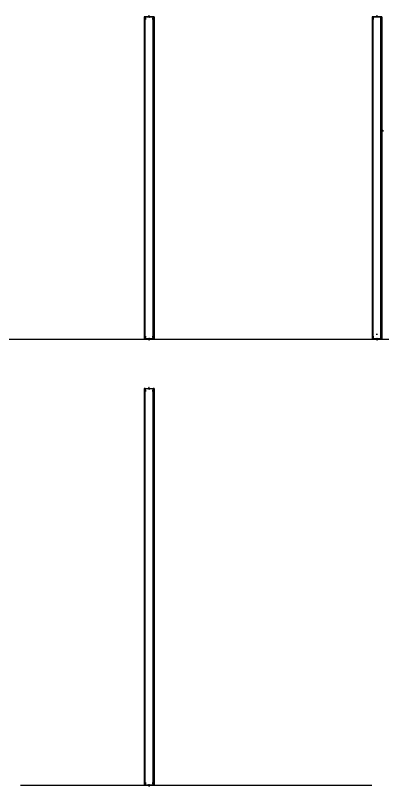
# Model space of a CAD drawing. Header units: millimetres. Extents: x 19868 to 801382, y -4805 to 85279.
# Drawn here: x 758088 to 765502, y 43653 to 59205 of the extents above; entities that cross this region are included whole.
import ezdxf

# ---------------------------------------------------------------- set-up
doc = ezdxf.new("R2010")
doc.units = ezdxf.units.MM
doc.header["$LTSCALE"] = 250
for name, color, linetype in [('8입면선', 8, 'Continuous'), ('A-FIN', 6, 'Continuous'), ('A-WALL-D', 7, 'Continuous'), ('GAGAM-DT', 7, 'Continuous'), ('MO-S', 3, 'Continuous'), ('입면', 7, 'Continuous')]:
    doc.layers.add(name, color=color, linetype=linetype)
doc.layers.add('CK', color=221, linetype='Continuous', plot=False)

# ---------------------------------------------------------------- blocks, each defined once
blk = doc.blocks.new('*U188')
at = {"layer": '8입면선', "color": 8}
for p, q in [((3316398, 472011), (3316398, 480011)), ((3316578, 472011), (3316578, 480011))]:
    blk.add_line(p, q, dxfattribs=at)
at = {"layer": 'A-WALL-D'}
for p, q in [((3316388, 480011), (3316388, 472011)), ((3316408, 480011), (3316388, 480011)), ((3316408, 472021), (3316408, 480011)), ((3316568, 472021), (3316568, 480011)), ((3316588, 480011), (3316568, 480011)), ((3316588, 480011), (3316588, 472011)), ((3316408, 472011), (3316388, 472011)), ((3316588, 472011), (3316568, 472011))]:
    blk.add_line(p, q, dxfattribs=at)
at = {"layer": 'CK', "linetype": 'Continuous'}
blk.add_line((3316473, 472011), (3316502, 472011), dxfattribs=at)
at = {"layer": 'GAGAM-DT', "color": 8}
for p, q in [((3316493, 480006), (3316483, 480006)), ((3316483, 480006), (3316483, 480002)), ((3316491, 480001), (3316484, 480001)), ((3316485, 480006), (3316485, 480037)), ((3316490, 480032), (3316485, 480037)), ((3316485, 480006), (3316485, 480001)), ((3316490, 480006), (3316490, 480032)), ((3316490, 480006), (3316490, 480001)), ((3316493, 480006), (3316493, 480002)), ((3316483, 472017), (3316483, 472021)), ((3316493, 472017), (3316483, 472017)), ((3316491, 472022), (3316484, 472022)), ((3316485, 472017), (3316485, 472022)), ((3316485, 472017), (3316485, 471986)), ((3316490, 471991), (3316485, 471986)), ((3316490, 472017), (3316490, 472022)), ((3316490, 472017), (3316490, 471991)), ((3316493, 472017), (3316493, 472021))]:
    blk.add_line(p, q, dxfattribs=at)
for centre, start, end in [((3316484, 480002), 180, 270), ((3316491, 480002), 270, 0), ((3316484, 472021), 90, 180), ((3316491, 472021), 0, 90)]:
    blk.add_arc(centre, 1.51, start, end, dxfattribs=at)
at = {"layer": '입면', "color": 6}
for p, q in [((3316408, 479966), (3316408, 480011)), ((3316408, 480011), (3316473, 480011)), ((3316425, 479966), (3316408, 479966)), ((3316472, 480010), (3316409, 480010)), ((3316409, 480010), (3316409, 479968)), ((3316409, 479968), (3316425, 479968)), ((3316425, 479968), (3316425, 479966)), ((3316477, 480004), (3316472, 480010)), ((3316473, 480011), (3316478, 480006)), ((3316498, 480004), (3316477, 480004)), ((3316478, 480006), (3316497, 480006)), ((3316497, 480006), (3316502, 480011)), ((3316503, 480010), (3316498, 480004)), ((3316502, 480011), (3316568, 480011)), ((3316566, 480010), (3316503, 480010)), ((3316550, 479966), (3316550, 479968)), ((3316550, 479968), (3316566, 479968)), ((3316568, 479966), (3316550, 479966)), ((3316566, 479968), (3316566, 480010)), ((3316568, 480011), (3316568, 479966)), ((3316425, 472056), (3316408, 472056)), ((3316408, 472056), (3316408, 472011)), ((3316408, 472011), (3316473, 472011)), ((3316409, 472013), (3316409, 472055)), ((3316409, 472055), (3316425, 472055)), ((3316472, 472013), (3316409, 472013)), ((3316425, 472055), (3316425, 472056)), ((3316477, 472018), (3316472, 472013)), ((3316473, 472011), (3316478, 472017)), ((3316498, 472018), (3316477, 472018)), ((3316478, 472017), (3316497, 472017)), ((3316497, 472017), (3316502, 472011)), ((3316503, 472013), (3316498, 472018)), ((3316502, 472011), (3316568, 472011)), ((3316566, 472013), (3316503, 472013)), ((3316568, 472056), (3316550, 472056)), ((3316550, 472056), (3316550, 472055)), ((3316550, 472055), (3316566, 472055)), ((3316566, 472055), (3316566, 472013)), ((3316568, 472011), (3316568, 472056))]:
    blk.add_line(p, q, dxfattribs=at)
blk = doc.blocks.new('*U168')
at = {"layer": '8입면선', "color": 8}
for p, q in [((3316398, 472011), (3316398, 478511)), ((3316578, 472011), (3316578, 478511))]:
    blk.add_line(p, q, dxfattribs=at)
at = {"layer": 'A-WALL-D'}
for p, q in [((3316388, 478511), (3316388, 472011)), ((3316408, 478511), (3316388, 478511)), ((3316408, 472021), (3316408, 478511)), ((3316568, 472021), (3316568, 478511)), ((3316588, 478511), (3316568, 478511)), ((3316588, 478511), (3316588, 472011)), ((3316408, 472011), (3316388, 472011)), ((3316588, 472011), (3316568, 472011))]:
    blk.add_line(p, q, dxfattribs=at)
at = {"layer": 'CK', "linetype": 'Continuous'}
blk.add_line((3316473, 472011), (3316502, 472011), dxfattribs=at)
at = {"layer": 'GAGAM-DT', "color": 8}
for p, q in [((3316485, 478506), (3316485, 478537)), ((3316490, 478532), (3316485, 478537)), ((3316490, 478506), (3316490, 478532)), ((3316493, 478506), (3316483, 478506)), ((3316483, 478506), (3316483, 478502)), ((3316491, 478501), (3316484, 478501)), ((3316485, 478506), (3316485, 478501)), ((3316490, 478506), (3316490, 478501)), ((3316493, 478506), (3316493, 478502)), ((3316483, 472017), (3316483, 472021)), ((3316493, 472017), (3316483, 472017)), ((3316491, 472022), (3316484, 472022)), ((3316485, 472017), (3316485, 472022)), ((3316485, 472017), (3316485, 471986)), ((3316490, 471991), (3316485, 471986)), ((3316490, 472017), (3316490, 472022)), ((3316490, 472017), (3316490, 471991)), ((3316493, 472017), (3316493, 472021))]:
    blk.add_line(p, q, dxfattribs=at)
for centre, start, end in [((3316484, 478502), 180, 270), ((3316491, 478502), 270, 0), ((3316484, 472021), 90, 180), ((3316491, 472021), 0, 90)]:
    blk.add_arc(centre, 1.51, start, end, dxfattribs=at)
at = {"layer": '입면', "color": 6}
for p, q in [((3316408, 478466), (3316408, 478511)), ((3316408, 478511), (3316473, 478511)), ((3316473, 478511), (3316478, 478506)), ((3316497, 478506), (3316502, 478511)), ((3316502, 478511), (3316568, 478511)), ((3316568, 478511), (3316568, 478466)), ((3316425, 478466), (3316408, 478466)), ((3316472, 478510), (3316409, 478510)), ((3316409, 478510), (3316409, 478468)), ((3316409, 478468), (3316425, 478468)), ((3316425, 478468), (3316425, 478466)), ((3316477, 478504), (3316472, 478510)), ((3316498, 478504), (3316477, 478504)), ((3316478, 478506), (3316497, 478506)), ((3316503, 478510), (3316498, 478504)), ((3316566, 478510), (3316503, 478510)), ((3316550, 478466), (3316550, 478468)), ((3316550, 478468), (3316566, 478468)), ((3316568, 478466), (3316550, 478466)), ((3316566, 478468), (3316566, 478510)), ((3316425, 472056), (3316408, 472056)), ((3316408, 472056), (3316408, 472011)), ((3316408, 472011), (3316473, 472011)), ((3316409, 472013), (3316409, 472055)), ((3316409, 472055), (3316425, 472055)), ((3316472, 472013), (3316409, 472013)), ((3316425, 472055), (3316425, 472056)), ((3316477, 472018), (3316472, 472013)), ((3316473, 472011), (3316478, 472017)), ((3316498, 472018), (3316477, 472018)), ((3316478, 472017), (3316497, 472017)), ((3316497, 472017), (3316502, 472011)), ((3316503, 472013), (3316498, 472018)), ((3316502, 472011), (3316568, 472011)), ((3316566, 472013), (3316503, 472013)), ((3316568, 472056), (3316550, 472056)), ((3316550, 472056), (3316550, 472055)), ((3316550, 472055), (3316566, 472055)), ((3316566, 472055), (3316566, 472013)), ((3316568, 472011), (3316568, 472056))]:
    blk.add_line(p, q, dxfattribs=at)
blk = doc.blocks.new('*U189')
at = {"layer": '8입면선', "color": 8}
for p, q in [((3316398, 471911), (3316398, 478411)), ((3316578, 471911), (3316578, 478411))]:
    blk.add_line(p, q, dxfattribs=at)
at = {"layer": 'A-WALL-D'}
for p, q in [((3316388, 478411), (3316388, 471911)), ((3316408, 478411), (3316388, 478411)), ((3316408, 471921), (3316408, 478411)), ((3316568, 471921), (3316568, 478411)), ((3316588, 478411), (3316568, 478411)), ((3316588, 478411), (3316588, 471911)), ((3316408, 471911), (3316388, 471911)), ((3316588, 471911), (3316568, 471911))]:
    blk.add_line(p, q, dxfattribs=at)
at = {"layer": 'CK', "linetype": 'Continuous'}
blk.add_line((3316473, 472011), (3316502, 472011), dxfattribs=at)
at = {"layer": 'GAGAM-DT', "color": 8}
for p, q in [((3316493, 478406), (3316483, 478406)), ((3316483, 478406), (3316483, 478402)), ((3316491, 478401), (3316484, 478401)), ((3316485, 478406), (3316485, 478437)), ((3316490, 478432), (3316485, 478437)), ((3316485, 478406), (3316485, 478401)), ((3316490, 478406), (3316490, 478432)), ((3316490, 478406), (3316490, 478401)), ((3316493, 478406), (3316493, 478402)), ((3316483, 471917), (3316483, 471921)), ((3316493, 471917), (3316483, 471917)), ((3316491, 471922), (3316484, 471922)), ((3316485, 471917), (3316485, 471922)), ((3316485, 471917), (3316485, 471886)), ((3316490, 471891), (3316485, 471886)), ((3316490, 471917), (3316490, 471922)), ((3316490, 471917), (3316490, 471891)), ((3316493, 471917), (3316493, 471921))]:
    blk.add_line(p, q, dxfattribs=at)
for centre, start, end in [((3316484, 478402), 180, 270), ((3316491, 478402), 270, 0), ((3316484, 471921), 90, 180), ((3316491, 471921), 0, 90)]:
    blk.add_arc(centre, 1.51, start, end, dxfattribs=at)
at = {"layer": '입면', "color": 6}
for p, q in [((3316408, 478366), (3316408, 478411)), ((3316408, 478411), (3316473, 478411)), ((3316425, 478366), (3316408, 478366)), ((3316472, 478410), (3316409, 478410)), ((3316409, 478410), (3316409, 478368)), ((3316409, 478368), (3316425, 478368)), ((3316425, 478368), (3316425, 478366)), ((3316477, 478404), (3316472, 478410)), ((3316473, 478411), (3316478, 478406)), ((3316498, 478404), (3316477, 478404)), ((3316478, 478406), (3316497, 478406)), ((3316497, 478406), (3316502, 478411)), ((3316503, 478410), (3316498, 478404)), ((3316502, 478411), (3316568, 478411)), ((3316566, 478410), (3316503, 478410)), ((3316550, 478366), (3316550, 478368)), ((3316550, 478368), (3316566, 478368)), ((3316568, 478366), (3316550, 478366)), ((3316566, 478368), (3316566, 478410)), ((3316568, 478411), (3316568, 478366)), ((3316425, 471956), (3316408, 471956)), ((3316408, 471956), (3316408, 471911)), ((3316408, 471911), (3316473, 471911)), ((3316409, 471913), (3316409, 471955)), ((3316409, 471955), (3316425, 471955)), ((3316472, 471913), (3316409, 471913)), ((3316425, 471955), (3316425, 471956)), ((3316477, 471918), (3316472, 471913)), ((3316473, 471911), (3316478, 471917)), ((3316498, 471918), (3316477, 471918)), ((3316478, 471917), (3316497, 471917)), ((3316497, 471917), (3316502, 471911)), ((3316503, 471913), (3316498, 471918)), ((3316502, 471911), (3316568, 471911)), ((3316566, 471913), (3316503, 471913)), ((3316568, 471956), (3316550, 471956)), ((3316550, 471956), (3316550, 471955)), ((3316550, 471955), (3316566, 471955)), ((3316566, 471955), (3316566, 471913)), ((3316568, 471911), (3316568, 471956))]:
    blk.add_line(p, q, dxfattribs=at)

msp = doc.modelspace()

# ---------------------------------------------------------------- linework, layer by layer
at = {"layer": 'A-FIN'}
for p, q in [((753988.2, 52678.9), (784788.2, 52678.9)), ((758188.2, 43678.9), (765288.2, 43678.9))]:
    msp.add_line(p, q, dxfattribs=at)
at = {"layer": 'MO-S'}
msp.add_line((765493, 56900.1), (765484.9, 56900.1), dxfattribs=at)
msp.add_lwpolyline([(765488.2, 56907.7), (765489.4, 56907.7), (765489.4, 56893.9), (765504.4, 56893.9), (765504.4, 56878.9), (765518.2, 56878.9), (765518.2, 56877.7), (765503.2, 56877.7), (765503.2, 56892.7), (765488.2, 56892.7)], close=True, dxfattribs=at)

# ---------------------------------------------------------------- block references
at = {"layer": 'A-WALL-D'}
for name, p in [('*U168', (-2555699.4, -419332.5)), ('*U189', (-2551099.4, -419232.5)), ('*U188', (-2555699.4, -428332.5))]:
    msp.add_blockref(name, p, dxfattribs=at)

doc.saveas('drawing.dxf')
